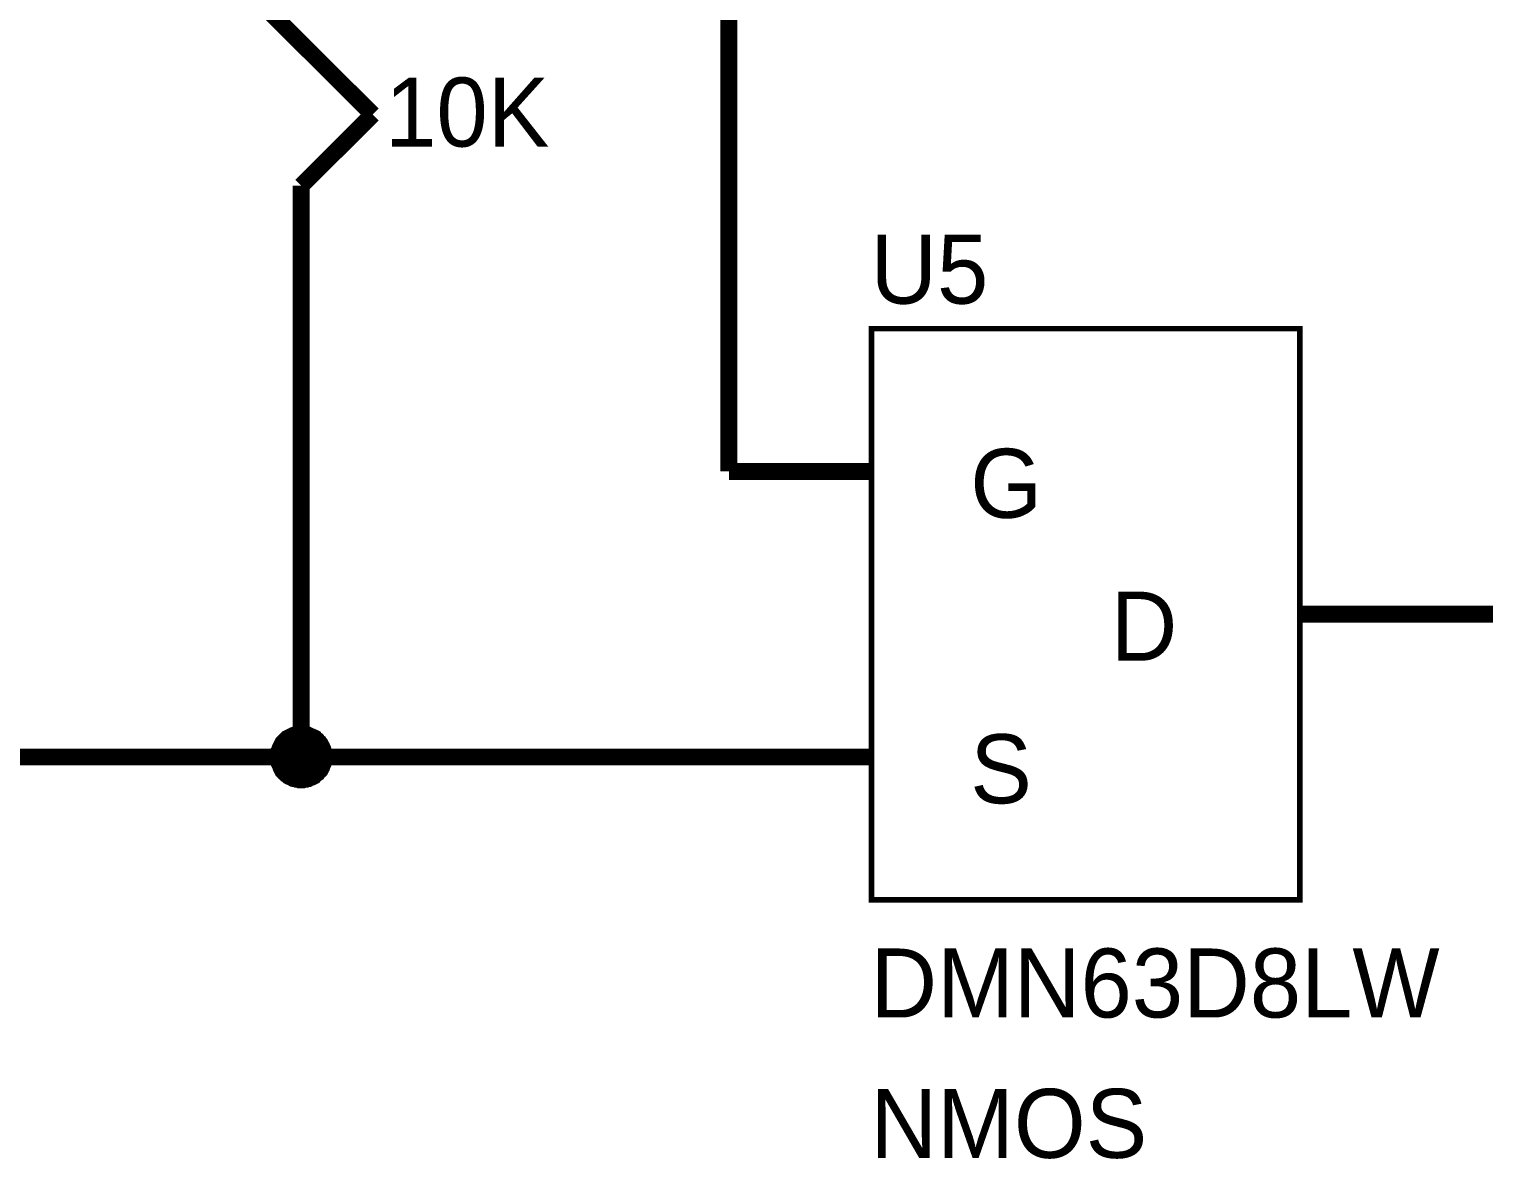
# Model space of a CAD drawing. Header units: millimetres. Extents: x 0 to 9.5, y 0 to 7.5.
# Drawn here: x 6.809 to 7.829, y 3.018 to 3.81 of the extents above; entities that cross this region are included whole.
import ezdxf

# ---------------------------------------------------------------- set-up
doc = ezdxf.new("R2010")
doc.units = ezdxf.units.MM
doc.header["$MEASUREMENT"] = 0
doc.layers.add('Sheet', color=255, linetype='Continuous')

msp = doc.modelspace()

# ---------------------------------------------------------------- linework, layer by layer
at = {"layer": 'Sheet'}
for points, const_width in [([(7.2997, 3.4998), (7.2997, 4.0998), (6.9999, 4.0998), (6.9999, 4.1999)], 0.0118), ([(7.05, 3.75), (6.9499, 3.8496)], 0.0118), ([(6.9999, 3.7), (7.05, 3.75)], 0.0118), ([(6.9999, 3.7), (6.9999, 3.5999)], 0.0118), ([(6.9999, 3.5999), (6.9999, 3.2997), (6.7998, 3.2997)], 0.0118), ([(7.3997, 3.4998), (7.2997, 3.4998)], 0.0118), ([(7.6999, 3.3998), (7.7999, 3.3998)], 0.0118), ([(7.7999, 3.3998), (8.0997, 3.3998)], 0.0118), ([(6.9799, 3.2997), (6.9799, 3.301), (6.9799, 3.3018), (6.9803, 3.3026), (6.9803, 3.3039), (6.9803, 3.3047), (6.9808, 3.3055), (6.9812, 3.3068), (6.9816, 3.3076), (6.982, 3.3085), (6.9824, 3.3093), (6.9828, 3.3101), (6.9833, 3.311), (6.9837, 3.3118), (6.9845, 3.3126), (6.9849, 3.313), (6.9858, 3.3139), (6.9866, 3.3147), (6.987, 3.3151), (6.9878, 3.316), (6.9887, 3.3164), (6.9895, 3.3168), (6.9903, 3.3172), (6.9912, 3.3176), (6.992, 3.318), (6.9928, 3.3185), (6.9941, 3.3189), (6.9949, 3.3193), (6.9958, 3.3193), (6.997, 3.3193), (6.9978, 3.3197), (6.9987, 3.3197), (6.9999, 3.3197)], 0.0039), ([(6.9799, 3.2997), (6.9799, 3.301), (6.9799, 3.3018), (6.9803, 3.3026), (6.9803, 3.3039), (6.9803, 3.3047), (6.9808, 3.3055), (6.9812, 3.3068), (6.9816, 3.3076), (6.982, 3.3085), (6.9824, 3.3093), (6.9828, 3.3101), (6.9833, 3.311), (6.9837, 3.3118), (6.9845, 3.3126), (6.9849, 3.313), (6.9858, 3.3139), (6.9866, 3.3147), (6.987, 3.3151), (6.9878, 3.316), (6.9887, 3.3164), (6.9895, 3.3168), (6.9903, 3.3172), (6.9912, 3.3176), (6.992, 3.318), (6.9928, 3.3185), (6.9941, 3.3189), (6.9949, 3.3193), (6.9958, 3.3193), (6.997, 3.3193), (6.9978, 3.3197), (6.9987, 3.3197), (6.9999, 3.3197)], 0.0039), ([(6.9799, 3.2997), (6.9799, 3.301), (6.9799, 3.3018), (6.9803, 3.3026), (6.9803, 3.3039), (6.9803, 3.3047), (6.9808, 3.3055), (6.9812, 3.3068), (6.9816, 3.3076), (6.982, 3.3085), (6.9824, 3.3093), (6.9828, 3.3101), (6.9833, 3.311), (6.9837, 3.3118), (6.9845, 3.3126), (6.9849, 3.313), (6.9858, 3.3139), (6.9866, 3.3147), (6.987, 3.3151), (6.9878, 3.316), (6.9887, 3.3164), (6.9895, 3.3168), (6.9903, 3.3172), (6.9912, 3.3176), (6.992, 3.318), (6.9928, 3.3185), (6.9941, 3.3189), (6.9949, 3.3193), (6.9958, 3.3193), (6.997, 3.3193), (6.9978, 3.3197), (6.9987, 3.3197), (6.9999, 3.3197)], 0.0039), ([(6.9799, 3.2997), (6.9799, 3.301), (6.9799, 3.3018), (6.9803, 3.3026), (6.9803, 3.3039), (6.9803, 3.3047), (6.9808, 3.3055), (6.9812, 3.3068), (6.9816, 3.3076), (6.982, 3.3085), (6.9824, 3.3093), (6.9828, 3.3101), (6.9833, 3.311), (6.9837, 3.3118), (6.9845, 3.3126), (6.9849, 3.313), (6.9858, 3.3139), (6.9866, 3.3147), (6.987, 3.3151), (6.9878, 3.316), (6.9887, 3.3164), (6.9895, 3.3168), (6.9903, 3.3172), (6.9912, 3.3176), (6.992, 3.318), (6.9928, 3.3185), (6.9941, 3.3189), (6.9949, 3.3193), (6.9958, 3.3193), (6.997, 3.3193), (6.9978, 3.3197), (6.9987, 3.3197), (6.9999, 3.3197)], 0.0039), ([(6.9799, 3.2997), (6.9799, 3.301), (6.9799, 3.3018), (6.9803, 3.3026), (6.9803, 3.3039), (6.9803, 3.3047), (6.9808, 3.3055), (6.9812, 3.3068), (6.9816, 3.3076), (6.982, 3.3085), (6.9824, 3.3093), (6.9828, 3.3101), (6.9833, 3.311), (6.9837, 3.3118), (6.9845, 3.3126), (6.9849, 3.313), (6.9858, 3.3139), (6.9866, 3.3147), (6.987, 3.3151), (6.9878, 3.316), (6.9887, 3.3164), (6.9895, 3.3168), (6.9903, 3.3172), (6.9912, 3.3176), (6.992, 3.318), (6.9928, 3.3185), (6.9941, 3.3189), (6.9949, 3.3193), (6.9958, 3.3193), (6.997, 3.3193), (6.9978, 3.3197), (6.9987, 3.3197), (6.9999, 3.3197)], 0.0039), ([(6.9799, 3.2997), (6.9799, 3.301), (6.9799, 3.3018), (6.9803, 3.3026), (6.9803, 3.3039), (6.9803, 3.3047), (6.9808, 3.3055), (6.9812, 3.3068), (6.9816, 3.3076), (6.982, 3.3085), (6.9824, 3.3093), (6.9828, 3.3101), (6.9833, 3.311), (6.9837, 3.3118), (6.9845, 3.3126), (6.9849, 3.313), (6.9858, 3.3139), (6.9866, 3.3147), (6.987, 3.3151), (6.9878, 3.316), (6.9887, 3.3164), (6.9895, 3.3168), (6.9903, 3.3172), (6.9912, 3.3176), (6.992, 3.318), (6.9928, 3.3185), (6.9941, 3.3189), (6.9949, 3.3193), (6.9958, 3.3193), (6.997, 3.3193), (6.9978, 3.3197), (6.9987, 3.3197), (6.9999, 3.3197)], 0.0039), ([(6.9799, 3.2997), (6.9799, 3.301), (6.9799, 3.3018), (6.9803, 3.3026), (6.9803, 3.3039), (6.9803, 3.3047), (6.9808, 3.3055), (6.9812, 3.3068), (6.9816, 3.3076), (6.982, 3.3085), (6.9824, 3.3093), (6.9828, 3.3101), (6.9833, 3.311), (6.9837, 3.3118), (6.9845, 3.3126), (6.9849, 3.313), (6.9858, 3.3139), (6.9866, 3.3147), (6.987, 3.3151), (6.9878, 3.316), (6.9887, 3.3164), (6.9895, 3.3168), (6.9903, 3.3172), (6.9912, 3.3176), (6.992, 3.318), (6.9928, 3.3185), (6.9941, 3.3189), (6.9949, 3.3193), (6.9958, 3.3193), (6.997, 3.3193), (6.9978, 3.3197), (6.9987, 3.3197), (6.9999, 3.3197)], 0.0039), ([(6.9799, 3.2997), (6.9799, 3.301), (6.9799, 3.3018), (6.9803, 3.3026), (6.9803, 3.3039), (6.9803, 3.3047), (6.9808, 3.3055), (6.9812, 3.3068), (6.9816, 3.3076), (6.982, 3.3085), (6.9824, 3.3093), (6.9828, 3.3101), (6.9833, 3.311), (6.9837, 3.3118), (6.9845, 3.3126), (6.9849, 3.313), (6.9858, 3.3139), (6.9866, 3.3147), (6.987, 3.3151), (6.9878, 3.316), (6.9887, 3.3164), (6.9895, 3.3168), (6.9903, 3.3172), (6.9912, 3.3176), (6.992, 3.318), (6.9928, 3.3185), (6.9941, 3.3189), (6.9949, 3.3193), (6.9958, 3.3193), (6.997, 3.3193), (6.9978, 3.3197), (6.9987, 3.3197), (6.9999, 3.3197)], 0.0039), ([(6.9999, 3.3197), (6.9999, 3.3197)], 0.0039), ([(6.9999, 3.3197), (7.0008, 3.3197), (7.002, 3.3197), (7.0029, 3.3193), (7.0041, 3.3193), (7.0049, 3.3193), (7.0058, 3.3189), (7.0066, 3.3185), (7.0074, 3.318), (7.0087, 3.3176), (7.0095, 3.3172), (7.0104, 3.3168), (7.0112, 3.3164), (7.012, 3.316), (7.0124, 3.3151), (7.0133, 3.3147), (7.0141, 3.3139), (7.0145, 3.313), (7.0154, 3.3126), (7.0158, 3.3118), (7.0166, 3.311), (7.017, 3.3101), (7.0174, 3.3093), (7.0179, 3.3085), (7.0183, 3.3076), (7.0187, 3.3068), (7.0191, 3.3055), (7.0191, 3.3047), (7.0195, 3.3039), (7.0195, 3.3026), (7.0199, 3.3018), (7.0199, 3.301), (7.0199, 3.2997)], 0.0039), ([(6.9999, 3.3197), (6.9999, 3.3197)], 0.0039), ([(6.9999, 3.3197), (7.0008, 3.3197), (7.002, 3.3197), (7.0029, 3.3193), (7.0041, 3.3193), (7.0049, 3.3193), (7.0058, 3.3189), (7.0066, 3.3185), (7.0074, 3.318), (7.0087, 3.3176), (7.0095, 3.3172), (7.0104, 3.3168), (7.0112, 3.3164), (7.012, 3.316), (7.0124, 3.3151), (7.0133, 3.3147), (7.0141, 3.3139), (7.0145, 3.313), (7.0154, 3.3126), (7.0158, 3.3118), (7.0166, 3.311), (7.017, 3.3101), (7.0174, 3.3093), (7.0179, 3.3085), (7.0183, 3.3076), (7.0187, 3.3068), (7.0191, 3.3055), (7.0191, 3.3047), (7.0195, 3.3039), (7.0195, 3.3026), (7.0199, 3.3018), (7.0199, 3.301), (7.0199, 3.2997)], 0.0039), ([(6.9999, 3.3197), (6.9999, 3.3197)], 0.0039), ([(6.9999, 3.3197), (7.0008, 3.3197), (7.002, 3.3197), (7.0029, 3.3193), (7.0041, 3.3193), (7.0049, 3.3193), (7.0058, 3.3189), (7.0066, 3.3185), (7.0074, 3.318), (7.0087, 3.3176), (7.0095, 3.3172), (7.0104, 3.3168), (7.0112, 3.3164), (7.012, 3.316), (7.0124, 3.3151), (7.0133, 3.3147), (7.0141, 3.3139), (7.0145, 3.313), (7.0154, 3.3126), (7.0158, 3.3118), (7.0166, 3.311), (7.017, 3.3101), (7.0174, 3.3093), (7.0179, 3.3085), (7.0183, 3.3076), (7.0187, 3.3068), (7.0191, 3.3055), (7.0191, 3.3047), (7.0195, 3.3039), (7.0195, 3.3026), (7.0199, 3.3018), (7.0199, 3.301), (7.0199, 3.2997)], 0.0039), ([(6.9999, 3.3197), (6.9999, 3.3197)], 0.0039), ([(6.9999, 3.3197), (7.0008, 3.3197), (7.002, 3.3197), (7.0029, 3.3193), (7.0041, 3.3193), (7.0049, 3.3193), (7.0058, 3.3189), (7.0066, 3.3185), (7.0074, 3.318), (7.0087, 3.3176), (7.0095, 3.3172), (7.0104, 3.3168), (7.0112, 3.3164), (7.012, 3.316), (7.0124, 3.3151), (7.0133, 3.3147), (7.0141, 3.3139), (7.0145, 3.313), (7.0154, 3.3126), (7.0158, 3.3118), (7.0166, 3.311), (7.017, 3.3101), (7.0174, 3.3093), (7.0179, 3.3085), (7.0183, 3.3076), (7.0187, 3.3068), (7.0191, 3.3055), (7.0191, 3.3047), (7.0195, 3.3039), (7.0195, 3.3026), (7.0199, 3.3018), (7.0199, 3.301), (7.0199, 3.2997)], 0.0039), ([(6.9999, 3.3197), (6.9999, 3.3197)], 0.0039), ([(6.9999, 3.3197), (7.0008, 3.3197), (7.002, 3.3197), (7.0029, 3.3193), (7.0041, 3.3193), (7.0049, 3.3193), (7.0058, 3.3189), (7.0066, 3.3185), (7.0074, 3.318), (7.0087, 3.3176), (7.0095, 3.3172), (7.0104, 3.3168), (7.0112, 3.3164), (7.012, 3.316), (7.0124, 3.3151), (7.0133, 3.3147), (7.0141, 3.3139), (7.0145, 3.313), (7.0154, 3.3126), (7.0158, 3.3118), (7.0166, 3.311), (7.017, 3.3101), (7.0174, 3.3093), (7.0179, 3.3085), (7.0183, 3.3076), (7.0187, 3.3068), (7.0191, 3.3055), (7.0191, 3.3047), (7.0195, 3.3039), (7.0195, 3.3026), (7.0199, 3.3018), (7.0199, 3.301), (7.0199, 3.2997)], 0.0039), ([(6.9999, 3.3197), (6.9999, 3.3197)], 0.0039), ([(6.9999, 3.3197), (7.0008, 3.3197), (7.002, 3.3197), (7.0029, 3.3193), (7.0041, 3.3193), (7.0049, 3.3193), (7.0058, 3.3189), (7.0066, 3.3185), (7.0074, 3.318), (7.0087, 3.3176), (7.0095, 3.3172), (7.0104, 3.3168), (7.0112, 3.3164), (7.012, 3.316), (7.0124, 3.3151), (7.0133, 3.3147), (7.0141, 3.3139), (7.0145, 3.313), (7.0154, 3.3126), (7.0158, 3.3118), (7.0166, 3.311), (7.017, 3.3101), (7.0174, 3.3093), (7.0179, 3.3085), (7.0183, 3.3076), (7.0187, 3.3068), (7.0191, 3.3055), (7.0191, 3.3047), (7.0195, 3.3039), (7.0195, 3.3026), (7.0199, 3.3018), (7.0199, 3.301), (7.0199, 3.2997)], 0.0039), ([(6.9999, 3.3197), (6.9999, 3.3197)], 0.0039), ([(6.9999, 3.3197), (7.0008, 3.3197), (7.002, 3.3197), (7.0029, 3.3193), (7.0041, 3.3193), (7.0049, 3.3193), (7.0058, 3.3189), (7.0066, 3.3185), (7.0074, 3.318), (7.0087, 3.3176), (7.0095, 3.3172), (7.0104, 3.3168), (7.0112, 3.3164), (7.012, 3.316), (7.0124, 3.3151), (7.0133, 3.3147), (7.0141, 3.3139), (7.0145, 3.313), (7.0154, 3.3126), (7.0158, 3.3118), (7.0166, 3.311), (7.017, 3.3101), (7.0174, 3.3093), (7.0179, 3.3085), (7.0183, 3.3076), (7.0187, 3.3068), (7.0191, 3.3055), (7.0191, 3.3047), (7.0195, 3.3039), (7.0195, 3.3026), (7.0199, 3.3018), (7.0199, 3.301), (7.0199, 3.2997)], 0.0039), ([(6.9999, 3.3197), (6.9999, 3.3197)], 0.0039), ([(6.9999, 3.3197), (7.0008, 3.3197), (7.002, 3.3197), (7.0029, 3.3193), (7.0041, 3.3193), (7.0049, 3.3193), (7.0058, 3.3189), (7.0066, 3.3185), (7.0074, 3.318), (7.0087, 3.3176), (7.0095, 3.3172), (7.0104, 3.3168), (7.0112, 3.3164), (7.012, 3.316), (7.0124, 3.3151), (7.0133, 3.3147), (7.0141, 3.3139), (7.0145, 3.313), (7.0154, 3.3126), (7.0158, 3.3118), (7.0166, 3.311), (7.017, 3.3101), (7.0174, 3.3093), (7.0179, 3.3085), (7.0183, 3.3076), (7.0187, 3.3068), (7.0191, 3.3055), (7.0191, 3.3047), (7.0195, 3.3039), (7.0195, 3.3026), (7.0199, 3.3018), (7.0199, 3.301), (7.0199, 3.2997)], 0.0039), ([(7.2997, 3.2997), (6.9999, 3.2997)], 0.0118), ([(7.3997, 3.2997), (7.2997, 3.2997)], 0.0118), ([(6.9999, 3.2797), (6.9987, 3.2797), (6.9978, 3.2797), (6.997, 3.2801), (6.9958, 3.2801), (6.9949, 3.2805), (6.9941, 3.2805), (6.9928, 3.2809), (6.992, 3.2814), (6.9912, 3.2818), (6.9903, 3.2822), (6.9895, 3.2826), (6.9887, 3.283), (6.9878, 3.2839), (6.987, 3.2843), (6.9866, 3.2851), (6.9858, 3.2855), (6.9849, 3.2864), (6.9845, 3.2872), (6.9837, 3.2876), (6.9833, 3.2884), (6.9828, 3.2893), (6.9824, 3.2901), (6.982, 3.2909), (6.9816, 3.2922), (6.9812, 3.293), (6.9808, 3.2939), (6.9803, 3.2947), (6.9803, 3.2955), (6.9803, 3.2968), (6.9799, 3.2976), (6.9799, 3.2989), (6.9799, 3.2997)], 0.0039), ([(6.9799, 3.2997), (6.9799, 3.2997)], 0.0039), ([(6.9999, 3.2797), (6.9987, 3.2797), (6.9978, 3.2797), (6.997, 3.2801), (6.9958, 3.2801), (6.9949, 3.2805), (6.9941, 3.2805), (6.9928, 3.2809), (6.992, 3.2814), (6.9912, 3.2818), (6.9903, 3.2822), (6.9895, 3.2826), (6.9887, 3.283), (6.9878, 3.2839), (6.987, 3.2843), (6.9866, 3.2851), (6.9858, 3.2855), (6.9849, 3.2864), (6.9845, 3.2872), (6.9837, 3.2876), (6.9833, 3.2884), (6.9828, 3.2893), (6.9824, 3.2901), (6.982, 3.2909), (6.9816, 3.2922), (6.9812, 3.293), (6.9808, 3.2939), (6.9803, 3.2947), (6.9803, 3.2955), (6.9803, 3.2968), (6.9799, 3.2976), (6.9799, 3.2989), (6.9799, 3.2997)], 0.0039), ([(6.9799, 3.2997), (6.9799, 3.2997)], 0.0039), ([(6.9999, 3.2797), (6.9987, 3.2797), (6.9978, 3.2797), (6.997, 3.2801), (6.9958, 3.2801), (6.9949, 3.2805), (6.9941, 3.2805), (6.9928, 3.2809), (6.992, 3.2814), (6.9912, 3.2818), (6.9903, 3.2822), (6.9895, 3.2826), (6.9887, 3.283), (6.9878, 3.2839), (6.987, 3.2843), (6.9866, 3.2851), (6.9858, 3.2855), (6.9849, 3.2864), (6.9845, 3.2872), (6.9837, 3.2876), (6.9833, 3.2884), (6.9828, 3.2893), (6.9824, 3.2901), (6.982, 3.2909), (6.9816, 3.2922), (6.9812, 3.293), (6.9808, 3.2939), (6.9803, 3.2947), (6.9803, 3.2955), (6.9803, 3.2968), (6.9799, 3.2976), (6.9799, 3.2989), (6.9799, 3.2997)], 0.0039), ([(6.9799, 3.2997), (6.9799, 3.2997)], 0.0039), ([(6.9999, 3.2797), (6.9987, 3.2797), (6.9978, 3.2797), (6.997, 3.2801), (6.9958, 3.2801), (6.9949, 3.2805), (6.9941, 3.2805), (6.9928, 3.2809), (6.992, 3.2814), (6.9912, 3.2818), (6.9903, 3.2822), (6.9895, 3.2826), (6.9887, 3.283), (6.9878, 3.2839), (6.987, 3.2843), (6.9866, 3.2851), (6.9858, 3.2855), (6.9849, 3.2864), (6.9845, 3.2872), (6.9837, 3.2876), (6.9833, 3.2884), (6.9828, 3.2893), (6.9824, 3.2901), (6.982, 3.2909), (6.9816, 3.2922), (6.9812, 3.293), (6.9808, 3.2939), (6.9803, 3.2947), (6.9803, 3.2955), (6.9803, 3.2968), (6.9799, 3.2976), (6.9799, 3.2989), (6.9799, 3.2997)], 0.0039), ([(6.9799, 3.2997), (6.9799, 3.2997)], 0.0039), ([(6.9999, 3.2797), (6.9987, 3.2797), (6.9978, 3.2797), (6.997, 3.2801), (6.9958, 3.2801), (6.9949, 3.2805), (6.9941, 3.2805), (6.9928, 3.2809), (6.992, 3.2814), (6.9912, 3.2818), (6.9903, 3.2822), (6.9895, 3.2826), (6.9887, 3.283), (6.9878, 3.2839), (6.987, 3.2843), (6.9866, 3.2851), (6.9858, 3.2855), (6.9849, 3.2864), (6.9845, 3.2872), (6.9837, 3.2876), (6.9833, 3.2884), (6.9828, 3.2893), (6.9824, 3.2901), (6.982, 3.2909), (6.9816, 3.2922), (6.9812, 3.293), (6.9808, 3.2939), (6.9803, 3.2947), (6.9803, 3.2955), (6.9803, 3.2968), (6.9799, 3.2976), (6.9799, 3.2989), (6.9799, 3.2997)], 0.0039), ([(6.9799, 3.2997), (6.9799, 3.2997)], 0.0039), ([(6.9999, 3.2797), (6.9987, 3.2797), (6.9978, 3.2797), (6.997, 3.2801), (6.9958, 3.2801), (6.9949, 3.2805), (6.9941, 3.2805), (6.9928, 3.2809), (6.992, 3.2814), (6.9912, 3.2818), (6.9903, 3.2822), (6.9895, 3.2826), (6.9887, 3.283), (6.9878, 3.2839), (6.987, 3.2843), (6.9866, 3.2851), (6.9858, 3.2855), (6.9849, 3.2864), (6.9845, 3.2872), (6.9837, 3.2876), (6.9833, 3.2884), (6.9828, 3.2893), (6.9824, 3.2901), (6.982, 3.2909), (6.9816, 3.2922), (6.9812, 3.293), (6.9808, 3.2939), (6.9803, 3.2947), (6.9803, 3.2955), (6.9803, 3.2968), (6.9799, 3.2976), (6.9799, 3.2989), (6.9799, 3.2997)], 0.0039), ([(6.9799, 3.2997), (6.9799, 3.2997)], 0.0039), ([(6.9999, 3.2797), (6.9987, 3.2797), (6.9978, 3.2797), (6.997, 3.2801), (6.9958, 3.2801), (6.9949, 3.2805), (6.9941, 3.2805), (6.9928, 3.2809), (6.992, 3.2814), (6.9912, 3.2818), (6.9903, 3.2822), (6.9895, 3.2826), (6.9887, 3.283), (6.9878, 3.2839), (6.987, 3.2843), (6.9866, 3.2851), (6.9858, 3.2855), (6.9849, 3.2864), (6.9845, 3.2872), (6.9837, 3.2876), (6.9833, 3.2884), (6.9828, 3.2893), (6.9824, 3.2901), (6.982, 3.2909), (6.9816, 3.2922), (6.9812, 3.293), (6.9808, 3.2939), (6.9803, 3.2947), (6.9803, 3.2955), (6.9803, 3.2968), (6.9799, 3.2976), (6.9799, 3.2989), (6.9799, 3.2997)], 0.0039), ([(6.9799, 3.2997), (6.9799, 3.2997)], 0.0039), ([(6.9999, 3.2797), (6.9987, 3.2797), (6.9978, 3.2797), (6.997, 3.2801), (6.9958, 3.2801), (6.9949, 3.2805), (6.9941, 3.2805), (6.9928, 3.2809), (6.992, 3.2814), (6.9912, 3.2818), (6.9903, 3.2822), (6.9895, 3.2826), (6.9887, 3.283), (6.9878, 3.2839), (6.987, 3.2843), (6.9866, 3.2851), (6.9858, 3.2855), (6.9849, 3.2864), (6.9845, 3.2872), (6.9837, 3.2876), (6.9833, 3.2884), (6.9828, 3.2893), (6.9824, 3.2901), (6.982, 3.2909), (6.9816, 3.2922), (6.9812, 3.293), (6.9808, 3.2939), (6.9803, 3.2947), (6.9803, 3.2955), (6.9803, 3.2968), (6.9799, 3.2976), (6.9799, 3.2989), (6.9799, 3.2997)], 0.0039), ([(6.9799, 3.2997), (6.9799, 3.2997)], 0.0039), ([(7.0199, 3.2997), (7.0199, 3.2989), (7.0199, 3.2976), (7.0195, 3.2968), (7.0195, 3.2955), (7.0191, 3.2947), (7.0191, 3.2939), (7.0187, 3.293), (7.0183, 3.2922), (7.0179, 3.2909), (7.0174, 3.2901), (7.017, 3.2893), (7.0166, 3.2884), (7.0158, 3.2876), (7.0154, 3.2872), (7.0145, 3.2864), (7.0141, 3.2855), (7.0133, 3.2851), (7.0124, 3.2843), (7.012, 3.2839), (7.0112, 3.283), (7.0104, 3.2826), (7.0095, 3.2822), (7.0087, 3.2818), (7.0074, 3.2814), (7.0066, 3.2809), (7.0058, 3.2805), (7.0049, 3.2805), (7.0041, 3.2801), (7.0029, 3.2801), (7.002, 3.2797), (7.0008, 3.2797), (6.9999, 3.2797)], 0.0039), ([(7.0199, 3.2997), (7.0199, 3.2989), (7.0199, 3.2976), (7.0195, 3.2968), (7.0195, 3.2955), (7.0191, 3.2947), (7.0191, 3.2939), (7.0187, 3.293), (7.0183, 3.2922), (7.0179, 3.2909), (7.0174, 3.2901), (7.017, 3.2893), (7.0166, 3.2884), (7.0158, 3.2876), (7.0154, 3.2872), (7.0145, 3.2864), (7.0141, 3.2855), (7.0133, 3.2851), (7.0124, 3.2843), (7.012, 3.2839), (7.0112, 3.283), (7.0104, 3.2826), (7.0095, 3.2822), (7.0087, 3.2818), (7.0074, 3.2814), (7.0066, 3.2809), (7.0058, 3.2805), (7.0049, 3.2805), (7.0041, 3.2801), (7.0029, 3.2801), (7.002, 3.2797), (7.0008, 3.2797), (6.9999, 3.2797)], 0.0039), ([(7.0199, 3.2997), (7.0199, 3.2989), (7.0199, 3.2976), (7.0195, 3.2968), (7.0195, 3.2955), (7.0191, 3.2947), (7.0191, 3.2939), (7.0187, 3.293), (7.0183, 3.2922), (7.0179, 3.2909), (7.0174, 3.2901), (7.017, 3.2893), (7.0166, 3.2884), (7.0158, 3.2876), (7.0154, 3.2872), (7.0145, 3.2864), (7.0141, 3.2855), (7.0133, 3.2851), (7.0124, 3.2843), (7.012, 3.2839), (7.0112, 3.283), (7.0104, 3.2826), (7.0095, 3.2822), (7.0087, 3.2818), (7.0074, 3.2814), (7.0066, 3.2809), (7.0058, 3.2805), (7.0049, 3.2805), (7.0041, 3.2801), (7.0029, 3.2801), (7.002, 3.2797), (7.0008, 3.2797), (6.9999, 3.2797)], 0.0039), ([(7.0199, 3.2997), (7.0199, 3.2989), (7.0199, 3.2976), (7.0195, 3.2968), (7.0195, 3.2955), (7.0191, 3.2947), (7.0191, 3.2939), (7.0187, 3.293), (7.0183, 3.2922), (7.0179, 3.2909), (7.0174, 3.2901), (7.017, 3.2893), (7.0166, 3.2884), (7.0158, 3.2876), (7.0154, 3.2872), (7.0145, 3.2864), (7.0141, 3.2855), (7.0133, 3.2851), (7.0124, 3.2843), (7.012, 3.2839), (7.0112, 3.283), (7.0104, 3.2826), (7.0095, 3.2822), (7.0087, 3.2818), (7.0074, 3.2814), (7.0066, 3.2809), (7.0058, 3.2805), (7.0049, 3.2805), (7.0041, 3.2801), (7.0029, 3.2801), (7.002, 3.2797), (7.0008, 3.2797), (6.9999, 3.2797)], 0.0039), ([(7.0199, 3.2997), (7.0199, 3.2989), (7.0199, 3.2976), (7.0195, 3.2968), (7.0195, 3.2955), (7.0191, 3.2947), (7.0191, 3.2939), (7.0187, 3.293), (7.0183, 3.2922), (7.0179, 3.2909), (7.0174, 3.2901), (7.017, 3.2893), (7.0166, 3.2884), (7.0158, 3.2876), (7.0154, 3.2872), (7.0145, 3.2864), (7.0141, 3.2855), (7.0133, 3.2851), (7.0124, 3.2843), (7.012, 3.2839), (7.0112, 3.283), (7.0104, 3.2826), (7.0095, 3.2822), (7.0087, 3.2818), (7.0074, 3.2814), (7.0066, 3.2809), (7.0058, 3.2805), (7.0049, 3.2805), (7.0041, 3.2801), (7.0029, 3.2801), (7.002, 3.2797), (7.0008, 3.2797), (6.9999, 3.2797)], 0.0039), ([(7.0199, 3.2997), (7.0199, 3.2989), (7.0199, 3.2976), (7.0195, 3.2968), (7.0195, 3.2955), (7.0191, 3.2947), (7.0191, 3.2939), (7.0187, 3.293), (7.0183, 3.2922), (7.0179, 3.2909), (7.0174, 3.2901), (7.017, 3.2893), (7.0166, 3.2884), (7.0158, 3.2876), (7.0154, 3.2872), (7.0145, 3.2864), (7.0141, 3.2855), (7.0133, 3.2851), (7.0124, 3.2843), (7.012, 3.2839), (7.0112, 3.283), (7.0104, 3.2826), (7.0095, 3.2822), (7.0087, 3.2818), (7.0074, 3.2814), (7.0066, 3.2809), (7.0058, 3.2805), (7.0049, 3.2805), (7.0041, 3.2801), (7.0029, 3.2801), (7.002, 3.2797), (7.0008, 3.2797), (6.9999, 3.2797)], 0.0039), ([(7.0199, 3.2997), (7.0199, 3.2989), (7.0199, 3.2976), (7.0195, 3.2968), (7.0195, 3.2955), (7.0191, 3.2947), (7.0191, 3.2939), (7.0187, 3.293), (7.0183, 3.2922), (7.0179, 3.2909), (7.0174, 3.2901), (7.017, 3.2893), (7.0166, 3.2884), (7.0158, 3.2876), (7.0154, 3.2872), (7.0145, 3.2864), (7.0141, 3.2855), (7.0133, 3.2851), (7.0124, 3.2843), (7.012, 3.2839), (7.0112, 3.283), (7.0104, 3.2826), (7.0095, 3.2822), (7.0087, 3.2818), (7.0074, 3.2814), (7.0066, 3.2809), (7.0058, 3.2805), (7.0049, 3.2805), (7.0041, 3.2801), (7.0029, 3.2801), (7.002, 3.2797), (7.0008, 3.2797), (6.9999, 3.2797)], 0.0039), ([(7.0199, 3.2997), (7.0199, 3.2989), (7.0199, 3.2976), (7.0195, 3.2968), (7.0195, 3.2955), (7.0191, 3.2947), (7.0191, 3.2939), (7.0187, 3.293), (7.0183, 3.2922), (7.0179, 3.2909), (7.0174, 3.2901), (7.017, 3.2893), (7.0166, 3.2884), (7.0158, 3.2876), (7.0154, 3.2872), (7.0145, 3.2864), (7.0141, 3.2855), (7.0133, 3.2851), (7.0124, 3.2843), (7.012, 3.2839), (7.0112, 3.283), (7.0104, 3.2826), (7.0095, 3.2822), (7.0087, 3.2818), (7.0074, 3.2814), (7.0066, 3.2809), (7.0058, 3.2805), (7.0049, 3.2805), (7.0041, 3.2801), (7.0029, 3.2801), (7.002, 3.2797), (7.0008, 3.2797), (6.9999, 3.2797)], 0.0039), ([(7.0199, 3.2997), (7.0199, 3.2997), (7.0199, 3.2997), (7.0199, 3.2997), (7.0199, 3.2997), (7.0199, 3.2997), (7.0199, 3.2997), (7.0199, 3.2997), (7.0199, 3.2997), (7.0199, 3.2997), (7.0199, 3.2997), (7.0199, 3.2997), (7.0199, 3.2997), (7.0199, 3.2997), (7.0199, 3.2997), (7.0199, 3.2997), (7.0199, 3.2997), (7.0199, 3.2997), (7.0199, 3.2997), (7.0199, 3.2997), (7.0199, 3.2997), (7.0199, 3.2997), (7.0199, 3.2997), (7.0199, 3.2997), (7.0199, 3.2997), (7.0199, 3.2997), (7.0199, 3.2997), (7.0199, 3.2997), (7.0199, 3.2997), (7.0199, 3.2997), (7.0199, 3.2997), (7.0199, 3.2997), (7.0199, 3.2997)], 0.0039), ([(7.0199, 3.2997), (7.0199, 3.2997)], 0.0039), ([(7.0199, 3.2997), (7.0199, 3.2997), (7.0199, 3.2997), (7.0199, 3.2997), (7.0199, 3.2997), (7.0199, 3.2997), (7.0199, 3.2997), (7.0199, 3.2997), (7.0199, 3.2997), (7.0199, 3.2997), (7.0199, 3.2997), (7.0199, 3.2997), (7.0199, 3.2997), (7.0199, 3.2997), (7.0199, 3.2997), (7.0199, 3.2997), (7.0199, 3.2997), (7.0199, 3.2997), (7.0199, 3.2997), (7.0199, 3.2997), (7.0199, 3.2997), (7.0199, 3.2997), (7.0199, 3.2997), (7.0199, 3.2997), (7.0199, 3.2997), (7.0199, 3.2997), (7.0199, 3.2997), (7.0199, 3.2997), (7.0199, 3.2997), (7.0199, 3.2997), (7.0199, 3.2997), (7.0199, 3.2997), (7.0199, 3.2997)], 0.0039), ([(7.0199, 3.2997), (7.0199, 3.2997)], 0.0039), ([(7.0199, 3.2997), (7.0199, 3.2997), (7.0199, 3.2997), (7.0199, 3.2997), (7.0199, 3.2997), (7.0199, 3.2997), (7.0199, 3.2997), (7.0199, 3.2997), (7.0199, 3.2997), (7.0199, 3.2997), (7.0199, 3.2997), (7.0199, 3.2997), (7.0199, 3.2997), (7.0199, 3.2997), (7.0199, 3.2997), (7.0199, 3.2997), (7.0199, 3.2997), (7.0199, 3.2997), (7.0199, 3.2997), (7.0199, 3.2997), (7.0199, 3.2997), (7.0199, 3.2997), (7.0199, 3.2997), (7.0199, 3.2997), (7.0199, 3.2997), (7.0199, 3.2997), (7.0199, 3.2997), (7.0199, 3.2997), (7.0199, 3.2997), (7.0199, 3.2997), (7.0199, 3.2997), (7.0199, 3.2997), (7.0199, 3.2997)], 0.0039), ([(7.0199, 3.2997), (7.0199, 3.2997)], 0.0039), ([(7.0199, 3.2997), (7.0199, 3.2997), (7.0199, 3.2997), (7.0199, 3.2997), (7.0199, 3.2997), (7.0199, 3.2997), (7.0199, 3.2997), (7.0199, 3.2997), (7.0199, 3.2997), (7.0199, 3.2997), (7.0199, 3.2997), (7.0199, 3.2997), (7.0199, 3.2997), (7.0199, 3.2997), (7.0199, 3.2997), (7.0199, 3.2997), (7.0199, 3.2997), (7.0199, 3.2997), (7.0199, 3.2997), (7.0199, 3.2997), (7.0199, 3.2997), (7.0199, 3.2997), (7.0199, 3.2997), (7.0199, 3.2997), (7.0199, 3.2997), (7.0199, 3.2997), (7.0199, 3.2997), (7.0199, 3.2997), (7.0199, 3.2997), (7.0199, 3.2997), (7.0199, 3.2997), (7.0199, 3.2997), (7.0199, 3.2997)], 0.0039), ([(7.0199, 3.2997), (7.0199, 3.2997)], 0.0039), ([(7.0199, 3.2997), (7.0199, 3.2997), (7.0199, 3.2997), (7.0199, 3.2997), (7.0199, 3.2997), (7.0199, 3.2997), (7.0199, 3.2997), (7.0199, 3.2997), (7.0199, 3.2997), (7.0199, 3.2997), (7.0199, 3.2997), (7.0199, 3.2997), (7.0199, 3.2997), (7.0199, 3.2997), (7.0199, 3.2997), (7.0199, 3.2997), (7.0199, 3.2997), (7.0199, 3.2997), (7.0199, 3.2997), (7.0199, 3.2997), (7.0199, 3.2997), (7.0199, 3.2997), (7.0199, 3.2997), (7.0199, 3.2997), (7.0199, 3.2997), (7.0199, 3.2997), (7.0199, 3.2997), (7.0199, 3.2997), (7.0199, 3.2997), (7.0199, 3.2997), (7.0199, 3.2997), (7.0199, 3.2997), (7.0199, 3.2997)], 0.0039), ([(7.0199, 3.2997), (7.0199, 3.2997)], 0.0039), ([(7.0199, 3.2997), (7.0199, 3.2997), (7.0199, 3.2997), (7.0199, 3.2997), (7.0199, 3.2997), (7.0199, 3.2997), (7.0199, 3.2997), (7.0199, 3.2997), (7.0199, 3.2997), (7.0199, 3.2997), (7.0199, 3.2997), (7.0199, 3.2997), (7.0199, 3.2997), (7.0199, 3.2997), (7.0199, 3.2997), (7.0199, 3.2997), (7.0199, 3.2997), (7.0199, 3.2997), (7.0199, 3.2997), (7.0199, 3.2997), (7.0199, 3.2997), (7.0199, 3.2997), (7.0199, 3.2997), (7.0199, 3.2997), (7.0199, 3.2997), (7.0199, 3.2997), (7.0199, 3.2997), (7.0199, 3.2997), (7.0199, 3.2997), (7.0199, 3.2997), (7.0199, 3.2997), (7.0199, 3.2997), (7.0199, 3.2997)], 0.0039), ([(7.0199, 3.2997), (7.0199, 3.2997)], 0.0039), ([(7.0199, 3.2997), (7.0199, 3.2997), (7.0199, 3.2997), (7.0199, 3.2997), (7.0199, 3.2997), (7.0199, 3.2997), (7.0199, 3.2997), (7.0199, 3.2997), (7.0199, 3.2997), (7.0199, 3.2997), (7.0199, 3.2997), (7.0199, 3.2997), (7.0199, 3.2997), (7.0199, 3.2997), (7.0199, 3.2997), (7.0199, 3.2997), (7.0199, 3.2997), (7.0199, 3.2997), (7.0199, 3.2997), (7.0199, 3.2997), (7.0199, 3.2997), (7.0199, 3.2997), (7.0199, 3.2997), (7.0199, 3.2997), (7.0199, 3.2997), (7.0199, 3.2997), (7.0199, 3.2997), (7.0199, 3.2997), (7.0199, 3.2997), (7.0199, 3.2997), (7.0199, 3.2997), (7.0199, 3.2997), (7.0199, 3.2997)], 0.0039), ([(7.0199, 3.2997), (7.0199, 3.2997)], 0.0039), ([(7.0199, 3.2997), (7.0199, 3.2997), (7.0199, 3.2997), (7.0199, 3.2997), (7.0199, 3.2997), (7.0199, 3.2997), (7.0199, 3.2997), (7.0199, 3.2997), (7.0199, 3.2997), (7.0199, 3.2997), (7.0199, 3.2997), (7.0199, 3.2997), (7.0199, 3.2997), (7.0199, 3.2997), (7.0199, 3.2997), (7.0199, 3.2997), (7.0199, 3.2997), (7.0199, 3.2997), (7.0199, 3.2997), (7.0199, 3.2997), (7.0199, 3.2997), (7.0199, 3.2997), (7.0199, 3.2997), (7.0199, 3.2997), (7.0199, 3.2997), (7.0199, 3.2997), (7.0199, 3.2997), (7.0199, 3.2997), (7.0199, 3.2997), (7.0199, 3.2997), (7.0199, 3.2997), (7.0199, 3.2997), (7.0199, 3.2997)], 0.0039), ([(7.0199, 3.2997), (7.0199, 3.2997)], 0.0039)]:
    msp.add_lwpolyline(points, dxfattribs=dict(at, const_width=const_width))
at = {"layer": 'Sheet', "const_width": 0.0039}
for points in [[(7.3997, 3.5999), (7.3997, 3.1996), (7.6999, 3.1996), (7.6999, 3.5999), (7.3997, 3.5999), (7.3997, 3.5999)], [(7.3997, 3.5999), (7.6999, 3.5999), (7.6999, 3.1996), (7.3997, 3.1996), (7.3997, 3.5999)]]:
    msp.add_lwpolyline(points, close=True, dxfattribs=at)
at = {"layer": 'Sheet', "const_width": 0.02}
msp.add_lwpolyline([(6.99, 3.3, 1), (7.01, 3.3, 1)], format="xyb", close=True, dxfattribs=at)

# ---------------------------------------------------------------- texts
at = {"layer": 'Sheet'}
for s, height, p in [('10K', 0.04837, (7.0587, 3.7275)), ('U5', 0.04837, (7.3989, 3.6174)), ('G', 0.0484, (7.4689, 3.4673)), ('D', 0.0484, (7.5673, 3.3672)), ('S', 0.0484, (7.4689, 3.2672)), ('DMN63D8LW', 0.04837, (7.3989, 3.1171)), ('NMOS', 0.04837, (7.3989, 3.0187))]:
    msp.add_text(s, height=height, dxfattribs=at).set_placement(p)

doc.saveas('drawing.dxf')
